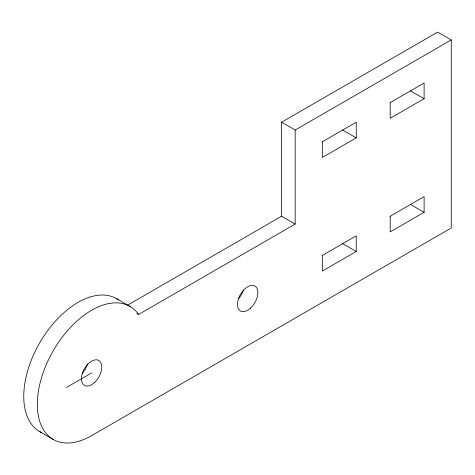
<?xml version="1.0" encoding="UTF-8"?>
<svg xmlns="http://www.w3.org/2000/svg" width="475" height="475" viewBox="0 0 475 475"><rect width="100%" height="100%" fill="white"/><g stroke="black" fill="none" stroke-linecap="round" stroke-linejoin="round"><path stroke-width="0.71" d="M127.615 305.14L281.61 216.232L281.61 122.206L437.677 32.098L451.25 39.936L451.25 227.988L91.61 435.628A76.772 44.323 -60 0 1 44.597 368.742A76.772 44.323 -60 0 1 138.623 314.456L295.177 224.069L295.177 130.043L451.25 39.936M322.192 141.871L356.25 122.206L356.25 137.881L322.323 157.468L322.323 141.799M390.052 102.695L424.11 83.03L424.11 98.705L390.177 118.293L390.177 102.618M66.5 387.44L91.61 372.94M322.192 255.485L356.25 235.826L356.25 251.495L322.323 271.082L322.323 255.413M390.052 216.309L424.11 196.644L424.11 212.319L390.177 231.907L390.177 216.232M410.537 90.867L424.11 98.705M342.677 130.043L356.25 137.881M281.61 122.206L295.177 130.043M410.537 204.482L424.11 212.319M342.677 243.657L356.25 251.495M281.61 216.232L295.177 224.069M116.423 298.621L129.996 306.458M136.77 313.387L138.623 314.456M39.651 431.591L53.224 439.428M41.568 432.594A76.772 44.323 -60 0 1 39.651 342.944A76.772 44.323 -60 0 1 118.251 299.778M87.537 363.832A14.392 8.312 -60 0 1 82.175 373.451M243.408 290.082A14.392 8.312 -60 0 1 238.248 299.018M94.24 382.773A14.392 8.312 -60 0 0 98.806 360.478A14.392 8.312 -60 0 0 81.777 375.577A14.392 8.312 -60 0 0 94.24 382.773M250.313 308.34A14.392 8.312 -60 0 0 254.873 286.039A14.392 8.312 -60 0 0 237.844 301.138A14.392 8.312 -60 0 0 250.313 308.34"/></g></svg>
